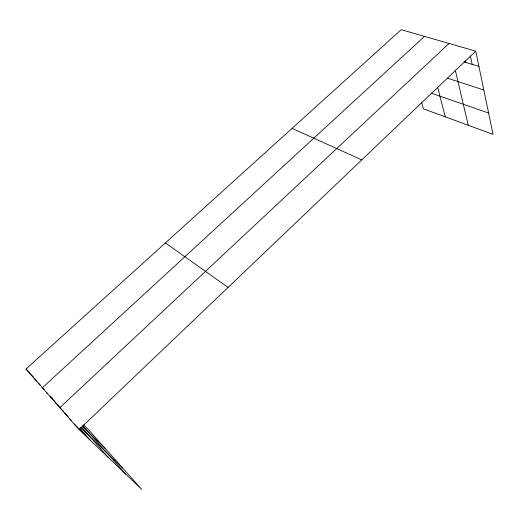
<?xml version="1.0" encoding="UTF-8"?>
<svg xmlns="http://www.w3.org/2000/svg" width="519" height="519" viewBox="0 0 519 519"><rect width="100%" height="100%" fill="white"/><g stroke="black" fill="none" stroke-linecap="round" stroke-linejoin="round"><path stroke-width="0.78" d="M79.057 429.57L475.741 51.147L401.213 29.68L25.95 369.054L79.057 429.57L141.668 489.32L88.509 429.713L83.488 424.84M449.058 43.46L59.834 407.668L63.331 411.022M424.516 36.395L42.363 387.758L44.109 389.445M464.109 61.923L478.92 66.406M447.436 78.155L483.818 89.988M431.497 93.245L488.619 113.058M292.087 128.375L361.749 159.891M165.438 242.911L228.062 287.422M69.287 418.437L71.616 420.669M79.783 428.48L80.945 429.596M74.133 423.958L78.213 427.857M79.381 428.973L85.791 435.104M80.555 427.565L122.549 467.879M64.525 413.007L68.021 416.361M46.632 392.617L47.793 393.739M50.116 395.984L52.445 398.222M50.959 397.554L55.033 401.479M55.364 402.575L59.438 406.494M34.033 378.267L36.927 381.069M38.166 382.977L40.488 385.221M82.229 426.235L105.052 448.26M25.95 369.054L29.421 372.421M29.959 373.628L33.43 376.989M82.845 425.82L125.87 474.243M81.438 427.059L108.581 457.745M79.887 428.396L90.721 440.702M421.603 102.366L423.413 108.815L493.05 134.356L475.741 51.147M437.647 87.231L445.289 116.84M455.312 70.156L468.222 125.248M465.225 60.853L465.562 62.364M470.402 56.02L472.193 64.375"/></g></svg>
